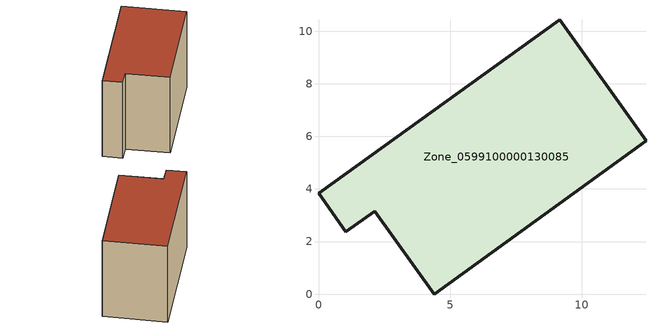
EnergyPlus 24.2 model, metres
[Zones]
Zone_0599100000130085
 floor ground (C_G): 2.14,3.16 1.04,2.38 0,3.83 9.17,10.43 12.45,5.83 4.4,0 z0
 wall outside (C_F): 9.17,10.43 0,3.83 1.04,2.38 2.14,3.16 4.4,0 12.45,5.83 9.17,10.43 z0:7.82
 roof outside (C_R): 4.4,0 12.45,5.83 9.17,10.43 0,3.83 1.04,2.38 2.14,3.16 z7.82
[BUILDING]
Pand.0599100000130085: North Axis=0; Terrain=City; Loads Convergence Tolerance Value=0.04; Temperature Convergence Tolerance Value=0.4; Solar Distribution=FullExterior; Maximum Number of Warmup Days=25; Minimum Number of Warmup Days=1
[Site:Location]
Rotterdam.The.Hague.AP_ZH_NLD Design_Conditions: Latitude=51.96; Longitude=4.45; Time Zone=1; Elevation=-4.5
[SITE:GROUNDTEMPERATURE:BUILDINGSURFACE]
18, 18, 18, 18, 18, 18, 18, 18, 18, 18, 18, 18
[MATERIAL] Thermal Absorptance=0.9; Solar Absorptance=0.7; Visible Absorptance=0.7
Name | Roughness | Thickness | Conductivity | Density | Specific Heat
G.TI.1975-1991 | MediumSmooth | 0.15 | 0.288461 | 540 | 1210
F.TI.1975-1991 | Rough | 0.3 | 0.230769 | 1920 | 840
R.TI.1975-1991 | MediumRough | 0.2 | 0.153846 | 1500 | 1000
[CONSTRUCTION]
C_G: G.TI.1975-1991
C_F: F.TI.1975-1991
C_R: R.TI.1975-1991
[ZONE]
Zone_0599100000130085: Type=1; Multiplier=1; Ceiling Height=Autocalculate; Volume=Autocalculate; Floor Area=autocalculate; Part of Total Floor Area=Yes
[ZONEINFILTRATION:DESIGNFLOWRATE]
Infil_Zone_0599100000130085: Zone or ZoneList or Space or SpaceList=Zone_0599100000130085; Schedule=AlwaysOn; Design Flow Rate Calculation Method=Flow/Area; Flow Rate per Floor Area=0.003; Constant Term Coefficient=1; Temperature Term Coefficient=0; Velocity Term Coefficient=0; Velocity Squared Term Coefficient=0
[HVACTEMPLATE:ZONE:IDEALLOADSAIRSYSTEM]
Zone_0599100000130085: Maximum Heating Supply Air Temperature=50; Minimum Cooling Supply Air Temperature=13; Maximum Heating Supply Air Humidity Ratio=0.0156; Minimum Cooling Supply Air Humidity Ratio=0.0077; Heating Limit=NoLimit; Cooling Limit=NoLimit; Dehumidification Control Type=ConstantSensibleHeatRatio; Cooling Sensible Heat Ratio=0.7; Dehumidification Setpoint=60; Humidification Control Type=None; Humidification Setpoint=30; Outdoor Air Method=None; Outdoor Air Flow Rate per Person=0.00944; Outdoor Air Flow Rate per Zone Floor Area=0; Outdoor Air Flow Rate per Zone=0; Demand Controlled Ventilation Type=None; Outdoor Air Economizer Type=NoEconomizer; Heat Recovery Type=None; Sensible Heat Recovery Effectiveness=0.7; Latent Heat Recovery Effectiveness=0.65
[ZONECONTROL:THERMOSTAT]
ThermostatControl_Zone_0599100000130085: Zone or ZoneList=Zone_0599100000130085; Control Type Schedule=DualSetpointControlType; Control 1=Thermostat_Zone_0599100000130085; Temperature Difference Between Cutout And Setpoint=0
[THERMOSTATSETPOINT:DUALSETPOINT]
Thermostat_Zone_0599100000130085: Heating Setpoint Temperature Schedule=HeatingSetpoint_Zone_0599100000130085; Cooling Setpoint Temperature Schedule=CoolingSetpoint_Zone_0599100000130085
[SCHEDULE:COMPACT]
HeatingSetpoint_Zone_0599100000130085: Through: 12/31, For: AllDays, Until: 24:00, 21
CoolingSetpoint_Zone_0599100000130085: Through: 12/31, For: AllDays, Until: 24:00, 24
DualSetpointControlType: Through: 12/31, For: AllDays, Until: 24:00, 4
AlwaysOn: Through: 12/31, For: AllDays, Until: 24:00, 1
